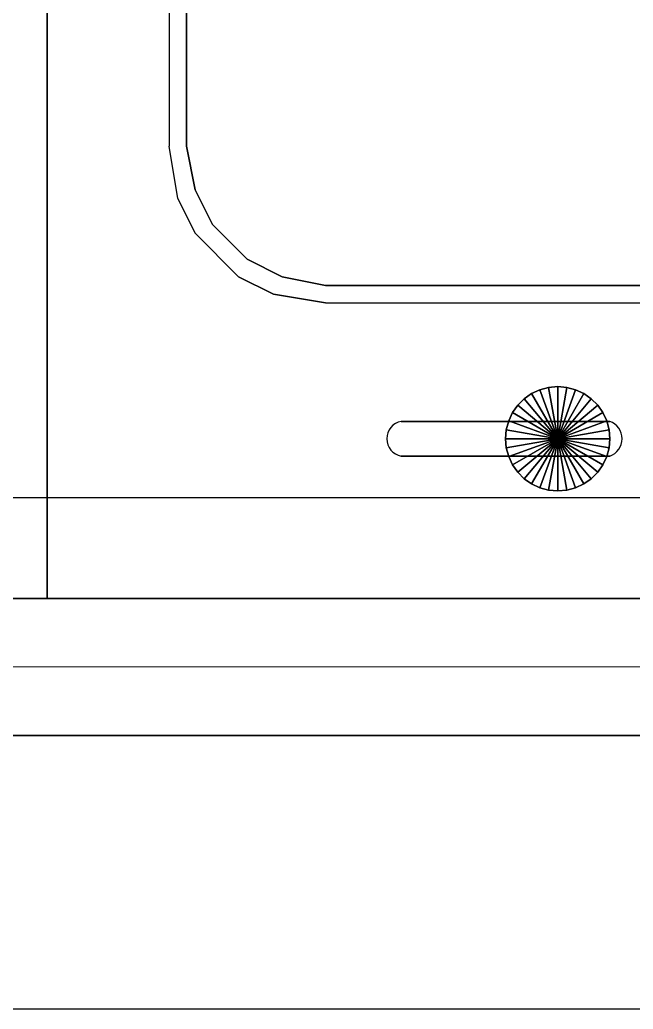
# Model space of a CAD drawing. Header units: inches. Extents: x -7543 to -822, y 102837 to 190349.
# Drawn here: x -833.62514 to -833.62066, y 102837.12568 to 102837.13291 of the extents above; entities that cross this region are included whole.
import ezdxf

# ---------------------------------------------------------------- set-up
doc = ezdxf.new("R2010")
doc.units = ezdxf.units.IN
doc.header["$MEASUREMENT"] = 0
doc.linetypes.add('DASHDOTX2', pattern=[2, 1, -0.5, 0, -0.5])
for name, color, linetype, lineweight in [('AKS', 1, 'Continuous', 25), ('ICOL', 55, 'Continuous', 25), ('SIVA', 150, 'Continuous', 15)]:
    doc.layers.add(name, color=color, linetype=linetype, lineweight=lineweight)
doc.layers.add('DUVAR', color=7, linetype='Continuous', lineweight=35, true_color=0xfc4642)
doc.layers.add('TEFRİŞ', color=7, linetype='Continuous', lineweight=25, true_color=0x78462c)

msp = doc.modelspace()

# ---------------------------------------------------------------- linework, layer by layer
at = {"layer": 'AKS', "linetype": 'DASHDOTX2', "ltscale": 10}
msp.add_line((-833.2100964127285, 102837.1256839999), (-833.6602611994152, 102837.1256839999), dxfattribs=at)
at = {"layer": 'DUVAR'}
msp.add_line((-833.6602611994156, 102837.1276839999), (-833.5942611954849, 102837.1276839999), dxfattribs=at)
at = {"layer": 'ICOL'}
msp.add_line((-833.5942612033439, 102837.129418681), (-833.6632611994156, 102837.129418681), dxfattribs=at)
at = {"layer": 'SIVA'}
msp.add_line((-833.6607611994153, 102837.1281839999), (-833.5937612033437, 102837.1281839999), dxfattribs=at)
at = {"layer": 'TEFRİŞ'}
for p, q in [((-833.6239881030024, 102837.1316049999, -0.004190999999999999), (-833.6240516030024, 102837.1319859998, -0.004190999999999999)), ((-833.6238611030024, 102837.1316684999, -0.004190999999999999), (-833.6239246030024, 102837.1319859998, -0.004190999999999999)), ((-833.6237341030023, 102837.1314144999, -0.004190999999999999), (-833.6238611030024, 102837.1316684999, -0.004190999999999999)), ((-833.6238611030024, 102837.1313509999, -0.004190999999999999), (-833.6239881030024, 102837.1316049999, -0.004190999999999999)), ((-833.6235436030024, 102837.1310334999, -0.004190999999999999), (-833.6238611030024, 102837.1313509999, -0.004190999999999999)), ((-833.6234801030023, 102837.1311604998, -0.004190999999999999), (-833.6237341030023, 102837.1314144999, -0.004190999999999999)), ((-833.6232261030024, 102837.1310334999, -0.004190999999999999), (-833.6234801030023, 102837.1311604998, -0.004190999999999999)), ((-833.6232896030024, 102837.1309064998, -0.004190999999999999), (-833.6235436030024, 102837.1310334999, -0.004190999999999999)), ((-833.6229086030023, 102837.1309699999, -0.004190999999999999), (-833.6232261030024, 102837.1310334999, -0.004190999999999999)), ((-833.6229086030023, 102837.1308429998, -0.004190999999999999), (-833.6232896030024, 102837.1309064998, -0.004190999999999999)), ((-833.6229086030023, 102837.1308429998, -0.004190999999999999), (-833.6169726030023, 102837.1308429998, -0.004190999999999999))]:
    msp.add_line(p, q, dxfattribs=at)
for centre, radius, start, end in [((-833.6223327500431, 102837.1298499999, 0.0007620000000000005), 0.0001294089238967639, 101.0724330008495, 258.9275669991505), ((-833.6208807565854, 102837.1298499999, 0.0007620000000000005), 0.000135471253029605, 290.3693599422097, 69.63064005779033)]:
    msp.add_arc(centre, radius, start, end, dxfattribs=at)
for points in [[(-833.6249406030024, 102837.1286839999), (-833.6249406030024, 102837.1386839999), (-833.6317406030023, 102837.1386839999), (-833.6317406030023, 102837.1286839999)], [(-833.6249406030024, 102837.1286839999, -0.000127000000000001), (-833.6249406030024, 102837.1386839999, -0.000127000000000001), (-833.6249406030024, 102837.1386839999), (-833.6249406030024, 102837.1286839999)], [(-833.6239246030024, 102837.1319859998, -0.004190999999999999), (-833.6239246030024, 102837.1366519999, -0.004190999999999999), (-833.6239246030024, 102837.1366519999, -0.000127000000000001), (-833.6239246030024, 102837.1319859998, -0.000127000000000001)], [(-833.6238611030024, 102837.1316684999, -0.004190999999999999), (-833.6239246030024, 102837.1319859998, -0.004190999999999999), (-833.6239246030024, 102837.1319859998, -0.000127000000000001), (-833.6238611030024, 102837.1316684999, -0.000127000000000001)], [(-833.6237341030023, 102837.1314144999, -0.004190999999999999), (-833.6238611030024, 102837.1316684999, -0.004190999999999999), (-833.6238611030024, 102837.1316684999, -0.000127000000000001), (-833.6237341030023, 102837.1314144999, -0.000127000000000001)], [(-833.6234801030023, 102837.1311604998, -0.004190999999999999), (-833.6237341030023, 102837.1314144999, -0.004190999999999999), (-833.6237341030023, 102837.1314144999, -0.000127000000000001), (-833.6234801030023, 102837.1311604998, -0.000127000000000001)], [(-833.6232261030024, 102837.1310334999, -0.004190999999999999), (-833.6234801030023, 102837.1311604998, -0.004190999999999999), (-833.6234801030023, 102837.1311604998, -0.000127000000000001), (-833.6232261030024, 102837.1310334999, -0.000127000000000001)], [(-833.6229086030023, 102837.1309699999, -0.004190999999999999), (-833.6232261030024, 102837.1310334999, -0.004190999999999999), (-833.6232261030024, 102837.1310334999, -0.000127000000000001), (-833.6229086030023, 102837.1309699999, -0.000127000000000001)], [(-833.6169726030023, 102837.1309699999, -0.004190999999999999), (-833.6229086030023, 102837.1309699999, -0.004190999999999999), (-833.6229086030023, 102837.1309699999, -0.000127000000000001), (-833.6169726030023, 102837.1309699999, -0.000127000000000001)], [(-833.6213449030024, 102837.1302080199), (-833.6214051030024, 102837.1301799599), (-833.6214051030024, 102837.1301799599, 0.0005079999999999999), (-833.6213449030024, 102837.1302080199, 0.0005079999999999999)], [(-833.6212146030024, 102837.1298499999), (-833.6213449030024, 102837.1302080199), (-833.6214051030024, 102837.1301799599), (-833.6212146030024, 102837.1298499999)], [(-833.6212146030024, 102837.1298499999, 0.0005079999999999999), (-833.6213449030024, 102837.1302080199, 0.0005079999999999999), (-833.6214051030024, 102837.1301799599, 0.0005079999999999999), (-833.6212146030024, 102837.1298499999, 0.0005079999999999999)], [(-833.6212807630023, 102837.1302252199), (-833.6213449030024, 102837.1302080199), (-833.6213449030024, 102837.1302080199, 0.0005079999999999999), (-833.6212807630023, 102837.1302252199, 0.0005079999999999999)], [(-833.6212146030024, 102837.1298499999), (-833.6212807630023, 102837.1302252199), (-833.6213449030024, 102837.1302080199), (-833.6212146030024, 102837.1298499999)], [(-833.6212146030024, 102837.1298499999, 0.0005079999999999999), (-833.6212807630023, 102837.1302252199, 0.0005079999999999999), (-833.6213449030024, 102837.1302080199, 0.0005079999999999999), (-833.6212146030024, 102837.1298499999, 0.0005079999999999999)], [(-833.6212146030024, 102837.1302309999), (-833.6212807630023, 102837.1302252199), (-833.6212807630023, 102837.1302252199, 0.0005079999999999999), (-833.6212146030024, 102837.1302309999, 0.0005079999999999999)], [(-833.6212146030024, 102837.1298499999), (-833.6212146030024, 102837.1302309999), (-833.6212807630023, 102837.1302252199), (-833.6212146030024, 102837.1298499999)], [(-833.6212146030024, 102837.1298499999, 0.0005079999999999999), (-833.6212146030024, 102837.1302309999, 0.0005079999999999999), (-833.6212807630023, 102837.1302252199, 0.0005079999999999999), (-833.6212146030024, 102837.1298499999, 0.0005079999999999999)], [(-833.6211484430023, 102837.1302252199), (-833.6212146030024, 102837.1302309999), (-833.6212146030024, 102837.1302309999, 0.0005079999999999999), (-833.6211484430023, 102837.1302252199, 0.0005079999999999999)], [(-833.6212146030024, 102837.1298499999), (-833.6211484430023, 102837.1302252199), (-833.6212146030024, 102837.1302309999), (-833.6212146030024, 102837.1298499999)], [(-833.6212146030024, 102837.1298499999, 0.0005079999999999999), (-833.6211484430023, 102837.1302252199, 0.0005079999999999999), (-833.6212146030024, 102837.1302309999, 0.0005079999999999999), (-833.6212146030024, 102837.1298499999, 0.0005079999999999999)], [(-833.6212146030024, 102837.1298499999), (-833.6210843030024, 102837.1302080199), (-833.6211484430023, 102837.1302252199), (-833.6212146030024, 102837.1298499999)], [(-833.6212146030024, 102837.1298499999, 0.0005079999999999999), (-833.6210843030024, 102837.1302080199, 0.0005079999999999999), (-833.6211484430023, 102837.1302252199, 0.0005079999999999999), (-833.6212146030024, 102837.1298499999, 0.0005079999999999999)], [(-833.6212146030024, 102837.1298499999), (-833.6210241030024, 102837.1301799599), (-833.6210843030024, 102837.1302080199), (-833.6212146030024, 102837.1298499999)], [(-833.6212146030024, 102837.1298499999, 0.0005079999999999999), (-833.6210241030024, 102837.1301799599, 0.0005079999999999999), (-833.6210843030024, 102837.1302080199, 0.0005079999999999999), (-833.6212146030024, 102837.1298499999, 0.0005079999999999999)], [(-833.6210843030024, 102837.1302080199), (-833.6211484430023, 102837.1302252199), (-833.6211484430023, 102837.1302252199, 0.0005079999999999999), (-833.6210843030024, 102837.1302080199, 0.0005079999999999999)], [(-833.6210241030024, 102837.1301799599), (-833.6210843030024, 102837.1302080199), (-833.6210843030024, 102837.1302080199, 0.0005079999999999999), (-833.6210241030024, 102837.1301799599, 0.0005079999999999999)], [(-833.6214595030024, 102837.1301418599), (-833.6215064630023, 102837.1300948999), (-833.6215064630023, 102837.1300948999, 0.0005079999999999999), (-833.6214595030024, 102837.1301418599, 0.0005079999999999999)], [(-833.6212146030024, 102837.1298499999), (-833.6214595030024, 102837.1301418599), (-833.6215064630023, 102837.1300948999), (-833.6212146030024, 102837.1298499999)], [(-833.6212146030024, 102837.1298499999, 0.0005079999999999999), (-833.6214595030024, 102837.1301418599, 0.0005079999999999999), (-833.6215064630023, 102837.1300948999, 0.0005079999999999999), (-833.6212146030024, 102837.1298499999, 0.0005079999999999999)], [(-833.6214051030024, 102837.1301799599), (-833.6214595030024, 102837.1301418599), (-833.6214595030024, 102837.1301418599, 0.0005079999999999999), (-833.6214051030024, 102837.1301799599, 0.0005079999999999999)], [(-833.6212146030024, 102837.1298499999), (-833.6214051030024, 102837.1301799599), (-833.6214595030024, 102837.1301418599), (-833.6212146030024, 102837.1298499999)], [(-833.6212146030024, 102837.1298499999, 0.0005079999999999999), (-833.6214051030024, 102837.1301799599, 0.0005079999999999999), (-833.6214595030024, 102837.1301418599, 0.0005079999999999999), (-833.6212146030024, 102837.1298499999, 0.0005079999999999999)], [(-833.6212146030024, 102837.1298499999), (-833.6209697030024, 102837.1301418599), (-833.6210241030024, 102837.1301799599), (-833.6212146030024, 102837.1298499999)], [(-833.6212146030024, 102837.1298499999, 0.0005079999999999999), (-833.6209697030024, 102837.1301418599, 0.0005079999999999999), (-833.6210241030024, 102837.1301799599, 0.0005079999999999999), (-833.6212146030024, 102837.1298499999, 0.0005079999999999999)], [(-833.6212146030024, 102837.1298499999), (-833.6209227430023, 102837.1300948999), (-833.6209697030024, 102837.1301418599), (-833.6212146030024, 102837.1298499999)], [(-833.6212146030024, 102837.1298499999, 0.0005079999999999999), (-833.6209227430023, 102837.1300948999, 0.0005079999999999999), (-833.6209697030024, 102837.1301418599, 0.0005079999999999999), (-833.6212146030024, 102837.1298499999, 0.0005079999999999999)], [(-833.6209697030024, 102837.1301418599), (-833.6210241030024, 102837.1301799599), (-833.6210241030024, 102837.1301799599, 0.0005079999999999999), (-833.6209697030024, 102837.1301418599, 0.0005079999999999999)], [(-833.6209227430023, 102837.1300948999), (-833.6209697030024, 102837.1301418599), (-833.6209697030024, 102837.1301418599, 0.0005079999999999999), (-833.6209227430023, 102837.1300948999, 0.0005079999999999999)], [(-833.6215064630023, 102837.1300948999), (-833.6215445630023, 102837.1300404998), (-833.6215445630023, 102837.1300404998, 0.0005079999999999999), (-833.6215064630023, 102837.1300948999, 0.0005079999999999999)], [(-833.6212146030024, 102837.1298499999), (-833.6215064630023, 102837.1300948999), (-833.6215445630023, 102837.1300404998), (-833.6212146030024, 102837.1298499999)], [(-833.6212146030024, 102837.1298499999, 0.0005079999999999999), (-833.6215064630023, 102837.1300948999, 0.0005079999999999999), (-833.6215445630023, 102837.1300404998, 0.0005079999999999999), (-833.6212146030024, 102837.1298499999, 0.0005079999999999999)], [(-833.6212146030024, 102837.1298499999), (-833.6208846430023, 102837.1300404998), (-833.6209227430023, 102837.1300948999), (-833.6212146030024, 102837.1298499999)], [(-833.6212146030024, 102837.1298499999, 0.0005079999999999999), (-833.6208846430023, 102837.1300404998, 0.0005079999999999999), (-833.6209227430023, 102837.1300948999, 0.0005079999999999999), (-833.6212146030024, 102837.1298499999, 0.0005079999999999999)], [(-833.6208846430023, 102837.1300404998), (-833.6209227430023, 102837.1300948999), (-833.6209227430023, 102837.1300948999, 0.0005079999999999999), (-833.6208846430023, 102837.1300404998, 0.0005079999999999999)], [(-833.6223576030023, 102837.1299769999, 0.0007620000000000005), (-833.6208336030023, 102837.1299769999, 0.0007620000000000005), (-833.6208336030023, 102837.1299769999, 0.0005079999999999999), (-833.6223576030023, 102837.1299769999, 0.0005079999999999999)], [(-833.6215726230023, 102837.1299802999), (-833.6215898230023, 102837.1299161599), (-833.6215898230023, 102837.1299161599, 0.0005079999999999999), (-833.6215726230023, 102837.1299802999, 0.0005079999999999999)], [(-833.6212146030024, 102837.1298499999), (-833.6215726230023, 102837.1299802999), (-833.6215898230023, 102837.1299161599), (-833.6212146030024, 102837.1298499999)], [(-833.6212146030024, 102837.1298499999, 0.0005079999999999999), (-833.6215726230023, 102837.1299802999, 0.0005079999999999999), (-833.6215898230023, 102837.1299161599, 0.0005079999999999999), (-833.6212146030024, 102837.1298499999, 0.0005079999999999999)], [(-833.6215445630023, 102837.1300404998), (-833.6215726230023, 102837.1299802999), (-833.6215726230023, 102837.1299802999, 0.0005079999999999999), (-833.6215445630023, 102837.1300404998, 0.0005079999999999999)], [(-833.6212146030024, 102837.1298499999), (-833.6215445630023, 102837.1300404998), (-833.6215726230023, 102837.1299802999), (-833.6212146030024, 102837.1298499999)], [(-833.6212146030024, 102837.1298499999, 0.0005079999999999999), (-833.6215445630023, 102837.1300404998, 0.0005079999999999999), (-833.6215726230023, 102837.1299802999, 0.0005079999999999999), (-833.6212146030024, 102837.1298499999, 0.0005079999999999999)], [(-833.6212146030024, 102837.1298499999), (-833.6208565830024, 102837.1299802999), (-833.6208846430023, 102837.1300404998), (-833.6212146030024, 102837.1298499999)], [(-833.6212146030024, 102837.1298499999, 0.0005079999999999999), (-833.6208565830024, 102837.1299802999, 0.0005079999999999999), (-833.6208846430023, 102837.1300404998, 0.0005079999999999999), (-833.6212146030024, 102837.1298499999, 0.0005079999999999999)], [(-833.6212146030024, 102837.1298499999), (-833.6208393830024, 102837.1299161599), (-833.6208565830024, 102837.1299802999), (-833.6212146030024, 102837.1298499999)], [(-833.6212146030024, 102837.1298499999, 0.0005079999999999999), (-833.6208393830024, 102837.1299161599, 0.0005079999999999999), (-833.6208565830024, 102837.1299802999, 0.0005079999999999999), (-833.6212146030024, 102837.1298499999, 0.0005079999999999999)], [(-833.6208565830024, 102837.1299802999), (-833.6208846430023, 102837.1300404998), (-833.6208846430023, 102837.1300404998, 0.0005079999999999999), (-833.6208565830024, 102837.1299802999, 0.0005079999999999999)], [(-833.6208393830024, 102837.1299161599), (-833.6208565830024, 102837.1299802999), (-833.6208565830024, 102837.1299802999, 0.0005079999999999999), (-833.6208393830024, 102837.1299161599, 0.0005079999999999999)], [(-833.6215898230023, 102837.1299161599), (-833.6215956030023, 102837.1298499999), (-833.6215956030023, 102837.1298499999, 0.0005079999999999999), (-833.6215898230023, 102837.1299161599, 0.0005079999999999999)], [(-833.6212146030024, 102837.1298499999), (-833.6215898230023, 102837.1299161599), (-833.6215956030023, 102837.1298499999), (-833.6212146030024, 102837.1298499999)], [(-833.6215898230023, 102837.1299161599), (-833.6215956030023, 102837.1298499999), (-833.6215956030023, 102837.1298499999, 0.0005079999999999999), (-833.6215898230023, 102837.1299161599, 0.0005079999999999999)], [(-833.6212146030024, 102837.1298499999), (-833.6208336030023, 102837.1298499999), (-833.6208393830024, 102837.1299161599), (-833.6212146030024, 102837.1298499999)], [(-833.6212146030024, 102837.1298499999, 0.0005079999999999999), (-833.6208336030023, 102837.1298499999, 0.0005079999999999999), (-833.6208393830024, 102837.1299161599, 0.0005079999999999999), (-833.6212146030024, 102837.1298499999, 0.0005079999999999999)], [(-833.6208336030023, 102837.1298499999), (-833.6208393830024, 102837.1299161599), (-833.6208393830024, 102837.1299161599, 0.0005079999999999999), (-833.6208336030023, 102837.1298499999, 0.0005079999999999999)], [(-833.6215956030023, 102837.1298499999), (-833.6215898230023, 102837.1297838399), (-833.6215898230023, 102837.1297838399, 0.0005079999999999999), (-833.6215956030023, 102837.1298499999, 0.0005079999999999999)], [(-833.6212146030024, 102837.1298499999), (-833.6215956030023, 102837.1298499999), (-833.6215898230023, 102837.1297838399), (-833.6212146030024, 102837.1298499999)], [(-833.6212146030024, 102837.1298499999, 0.0005079999999999999), (-833.6215956030023, 102837.1298499999, 0.0005079999999999999), (-833.6215898230023, 102837.1297838399, 0.0005079999999999999), (-833.6212146030024, 102837.1298499999, 0.0005079999999999999)], [(-833.6212146030024, 102837.1298499999), (-833.6215898230023, 102837.1297838399), (-833.6215726230023, 102837.1297196998), (-833.6212146030024, 102837.1298499999)], [(-833.6212146030024, 102837.1298499999, 0.0005079999999999999), (-833.6215898230023, 102837.1297838399, 0.0005079999999999999), (-833.6215726230023, 102837.1297196998, 0.0005079999999999999), (-833.6212146030024, 102837.1298499999, 0.0005079999999999999)], [(-833.6212146030024, 102837.1298499999), (-833.6215726230023, 102837.1297196998), (-833.6215445630023, 102837.1296594999), (-833.6212146030024, 102837.1298499999)], [(-833.6212146030024, 102837.1298499999, 0.0005079999999999999), (-833.6215726230023, 102837.1297196998, 0.0005079999999999999), (-833.6215445630023, 102837.1296594999, 0.0005079999999999999), (-833.6212146030024, 102837.1298499999, 0.0005079999999999999)], [(-833.6212146030024, 102837.1298499999), (-833.6215445630023, 102837.1296594999), (-833.6215064630023, 102837.1296050998), (-833.6212146030024, 102837.1298499999)], [(-833.6212146030024, 102837.1298499999, 0.0005079999999999999), (-833.6215445630023, 102837.1296594999, 0.0005079999999999999), (-833.6215064630023, 102837.1296050998, 0.0005079999999999999), (-833.6212146030024, 102837.1298499999, 0.0005079999999999999)], [(-833.6212146030024, 102837.1298499999), (-833.6215064630023, 102837.1296050998), (-833.6214595030024, 102837.1295581399), (-833.6212146030024, 102837.1298499999)], [(-833.6212146030024, 102837.1298499999, 0.0005079999999999999), (-833.6215064630023, 102837.1296050998, 0.0005079999999999999), (-833.6214595030024, 102837.1295581399, 0.0005079999999999999), (-833.6212146030024, 102837.1298499999, 0.0005079999999999999)], [(-833.6212146030024, 102837.1298499999), (-833.6214595030024, 102837.1295581399), (-833.6214051030024, 102837.1295200399), (-833.6212146030024, 102837.1298499999)], [(-833.6212146030024, 102837.1298499999, 0.0005079999999999999), (-833.6214595030024, 102837.1295581399, 0.0005079999999999999), (-833.6214051030024, 102837.1295200399, 0.0005079999999999999), (-833.6212146030024, 102837.1298499999, 0.0005079999999999999)], [(-833.6212146030024, 102837.1298499999), (-833.6214051030024, 102837.1295200399), (-833.6213449030024, 102837.1294919799), (-833.6212146030024, 102837.1298499999)], [(-833.6212146030024, 102837.1298499999, 0.0005079999999999999), (-833.6214051030024, 102837.1295200399, 0.0005079999999999999), (-833.6213449030024, 102837.1294919799, 0.0005079999999999999), (-833.6212146030024, 102837.1298499999, 0.0005079999999999999)], [(-833.6212146030024, 102837.1298499999), (-833.6213449030024, 102837.1294919799), (-833.6212807630023, 102837.1294747799), (-833.6212146030024, 102837.1298499999)], [(-833.6212146030024, 102837.1298499999, 0.0005079999999999999), (-833.6213449030024, 102837.1294919799, 0.0005079999999999999), (-833.6212807630023, 102837.1294747799, 0.0005079999999999999), (-833.6212146030024, 102837.1298499999, 0.0005079999999999999)], [(-833.6212146030024, 102837.1298499999), (-833.6212807630023, 102837.1294747799), (-833.6212146030024, 102837.1294689999), (-833.6212146030024, 102837.1298499999)], [(-833.6212146030024, 102837.1298499999, 0.0005079999999999999), (-833.6212807630023, 102837.1294747799, 0.0005079999999999999), (-833.6212146030024, 102837.1294689999, 0.0005079999999999999), (-833.6212146030024, 102837.1298499999, 0.0005079999999999999)], [(-833.6212146030024, 102837.1298499999), (-833.6212146030024, 102837.1294689999), (-833.6211484430023, 102837.1294747799), (-833.6212146030024, 102837.1298499999)], [(-833.6212146030024, 102837.1298499999, 0.0005079999999999999), (-833.6212146030024, 102837.1294689999, 0.0005079999999999999), (-833.6211484430023, 102837.1294747799, 0.0005079999999999999), (-833.6212146030024, 102837.1298499999, 0.0005079999999999999)], [(-833.6212146030024, 102837.1298499999), (-833.6211484430023, 102837.1294747799), (-833.6210843030024, 102837.1294919799), (-833.6212146030024, 102837.1298499999)], [(-833.6212146030024, 102837.1298499999, 0.0005079999999999999), (-833.6211484430023, 102837.1294747799, 0.0005079999999999999), (-833.6210843030024, 102837.1294919799, 0.0005079999999999999), (-833.6212146030024, 102837.1298499999, 0.0005079999999999999)], [(-833.6212146030024, 102837.1298499999), (-833.6210843030024, 102837.1294919799), (-833.6210241030024, 102837.1295200399), (-833.6212146030024, 102837.1298499999)], [(-833.6212146030024, 102837.1298499999, 0.0005079999999999999), (-833.6210843030024, 102837.1294919799, 0.0005079999999999999), (-833.6210241030024, 102837.1295200399, 0.0005079999999999999), (-833.6212146030024, 102837.1298499999, 0.0005079999999999999)], [(-833.6212146030024, 102837.1298499999), (-833.6210241030024, 102837.1295200399), (-833.6209697030024, 102837.1295581399), (-833.6212146030024, 102837.1298499999)], [(-833.6212146030024, 102837.1298499999, 0.0005079999999999999), (-833.6210241030024, 102837.1295200399, 0.0005079999999999999), (-833.6209697030024, 102837.1295581399, 0.0005079999999999999), (-833.6212146030024, 102837.1298499999, 0.0005079999999999999)], [(-833.6212146030024, 102837.1298499999), (-833.6209697030024, 102837.1295581399), (-833.6209227430023, 102837.1296050998), (-833.6212146030024, 102837.1298499999)], [(-833.6212146030024, 102837.1298499999, 0.0005079999999999999), (-833.6209697030024, 102837.1295581399, 0.0005079999999999999), (-833.6209227430023, 102837.1296050998, 0.0005079999999999999), (-833.6212146030024, 102837.1298499999, 0.0005079999999999999)], [(-833.6212146030024, 102837.1298499999), (-833.6209227430023, 102837.1296050998), (-833.6208846430023, 102837.1296594999), (-833.6212146030024, 102837.1298499999)], [(-833.6212146030024, 102837.1298499999, 0.0005079999999999999), (-833.6209227430023, 102837.1296050998, 0.0005079999999999999), (-833.6208846430023, 102837.1296594999, 0.0005079999999999999), (-833.6212146030024, 102837.1298499999, 0.0005079999999999999)], [(-833.6212146030024, 102837.1298499999), (-833.6208846430023, 102837.1296594999), (-833.6208565830024, 102837.1297196998), (-833.6212146030024, 102837.1298499999)], [(-833.6212146030024, 102837.1298499999, 0.0005079999999999999), (-833.6208846430023, 102837.1296594999, 0.0005079999999999999), (-833.6208565830024, 102837.1297196998, 0.0005079999999999999), (-833.6212146030024, 102837.1298499999, 0.0005079999999999999)], [(-833.6212146030024, 102837.1298499999), (-833.6208565830024, 102837.1297196998), (-833.6208393830024, 102837.1297838399), (-833.6212146030024, 102837.1298499999)], [(-833.6212146030024, 102837.1298499999, 0.0005079999999999999), (-833.6208565830024, 102837.1297196998, 0.0005079999999999999), (-833.6208393830024, 102837.1297838399, 0.0005079999999999999), (-833.6212146030024, 102837.1298499999, 0.0005079999999999999)], [(-833.6212146030024, 102837.1298499999), (-833.6208393830024, 102837.1297838399), (-833.6208336030023, 102837.1298499999), (-833.6212146030024, 102837.1298499999)], [(-833.6212146030024, 102837.1298499999, 0.0005079999999999999), (-833.6208393830024, 102837.1297838399, 0.0005079999999999999), (-833.6208336030023, 102837.1298499999, 0.0005079999999999999), (-833.6212146030024, 102837.1298499999, 0.0005079999999999999)], [(-833.6208393830024, 102837.1297838399), (-833.6208336030023, 102837.1298499999), (-833.6208336030023, 102837.1298499999, 0.0005079999999999999), (-833.6208393830024, 102837.1297838399, 0.0005079999999999999)], [(-833.6215898230023, 102837.1297838399), (-833.6215726230023, 102837.1297196998), (-833.6215726230023, 102837.1297196998, 0.0005079999999999999), (-833.6215898230023, 102837.1297838399, 0.0005079999999999999)], [(-833.6208565830024, 102837.1297196998), (-833.6208393830024, 102837.1297838399), (-833.6208393830024, 102837.1297838399, 0.0005079999999999999), (-833.6208565830024, 102837.1297196998, 0.0005079999999999999)], [(-833.6223576030023, 102837.1297229999, 0.0007620000000000005), (-833.6208336030023, 102837.1297229999, 0.0007620000000000005), (-833.6208336030023, 102837.1297229999, 0.0005079999999999999), (-833.6223576030023, 102837.1297229999, 0.0005079999999999999)], [(-833.6215726230023, 102837.1297196998), (-833.6215445630023, 102837.1296594999), (-833.6215445630023, 102837.1296594999, 0.0005079999999999999), (-833.6215726230023, 102837.1297196998, 0.0005079999999999999)], [(-833.6208846430023, 102837.1296594999), (-833.6208565830024, 102837.1297196998), (-833.6208565830024, 102837.1297196998, 0.0005079999999999999), (-833.6208846430023, 102837.1296594999, 0.0005079999999999999)], [(-833.6215445630023, 102837.1296594999), (-833.6215064630023, 102837.1296050998), (-833.6215064630023, 102837.1296050998, 0.0005079999999999999), (-833.6215445630023, 102837.1296594999, 0.0005079999999999999)], [(-833.6209227430023, 102837.1296050998), (-833.6208846430023, 102837.1296594999), (-833.6208846430023, 102837.1296594999, 0.0005079999999999999), (-833.6209227430023, 102837.1296050998, 0.0005079999999999999)], [(-833.6215064630023, 102837.1296050998), (-833.6214595030024, 102837.1295581399), (-833.6214595030024, 102837.1295581399, 0.0005079999999999999), (-833.6215064630023, 102837.1296050998, 0.0005079999999999999)], [(-833.6214595030024, 102837.1295581399), (-833.6214051030024, 102837.1295200399), (-833.6214051030024, 102837.1295200399, 0.0005079999999999999), (-833.6214595030024, 102837.1295581399, 0.0005079999999999999)], [(-833.6210241030024, 102837.1295200399), (-833.6209697030024, 102837.1295581399), (-833.6209697030024, 102837.1295581399, 0.0005079999999999999), (-833.6210241030024, 102837.1295200399, 0.0005079999999999999)], [(-833.6209697030024, 102837.1295581399), (-833.6209227430023, 102837.1296050998), (-833.6209227430023, 102837.1296050998, 0.0005079999999999999), (-833.6209697030024, 102837.1295581399, 0.0005079999999999999)], [(-833.6214051030024, 102837.1295200399), (-833.6213449030024, 102837.1294919799), (-833.6213449030024, 102837.1294919799, 0.0005079999999999999), (-833.6214051030024, 102837.1295200399, 0.0005079999999999999)], [(-833.6213449030024, 102837.1294919799), (-833.6212807630023, 102837.1294747799), (-833.6212807630023, 102837.1294747799, 0.0005079999999999999), (-833.6213449030024, 102837.1294919799, 0.0005079999999999999)], [(-833.6212807630023, 102837.1294747799), (-833.6212146030024, 102837.1294689999), (-833.6212146030024, 102837.1294689999, 0.0005079999999999999), (-833.6212807630023, 102837.1294747799, 0.0005079999999999999)], [(-833.6212146030024, 102837.1294689999), (-833.6211484430023, 102837.1294747799), (-833.6211484430023, 102837.1294747799, 0.0005079999999999999), (-833.6212146030024, 102837.1294689999, 0.0005079999999999999)], [(-833.6211484430023, 102837.1294747799), (-833.6210843030024, 102837.1294919799), (-833.6210843030024, 102837.1294919799, 0.0005079999999999999), (-833.6211484430023, 102837.1294747799, 0.0005079999999999999)], [(-833.6210843030024, 102837.1294919799), (-833.6210241030024, 102837.1295200399), (-833.6210241030024, 102837.1295200399, 0.0005079999999999999), (-833.6210843030024, 102837.1294919799, 0.0005079999999999999)], [(-833.6249406030024, 102837.1286839999, -0.000127000000000001), (-833.6317406030023, 102837.1286839999, -0.000127000000000001), (-833.6317406030023, 102837.1286839999), (-833.6249406030024, 102837.1286839999)], [(-833.6149406030024, 102837.1286839999, -0.000127000000000001), (-833.6249406030024, 102837.1286839999, -0.000127000000000001), (-833.6249406030024, 102837.1286839999), (-833.6149406030024, 102837.1286839999)]]:
    msp.add_3dface(points, dxfattribs=at)
for points, invisible_edges in [([(-833.6240516030024, 102837.1319859998), (-833.6249406030024, 102837.1319859998), (-833.6249406030024, 102837.1366519999), (-833.6240516030024, 102837.1366519999)], 5), ([(-833.6239246030024, 102837.1319859998, -0.000127000000000001), (-833.6239246030024, 102837.1366519999, -0.000127000000000001), (-833.6240516030024, 102837.1366519999), (-833.6240516030024, 102837.1319859998)], 10), ([(-833.6240516030024, 102837.1319859998), (-833.6249406030024, 102837.1319859998), (-833.6249406030024, 102837.1312874999), (-833.6239881030024, 102837.1316049999)], 5), ([(-833.6238611030024, 102837.1316684999, -0.000127000000000001), (-833.6239881030024, 102837.1316049999), (-833.6240516030024, 102837.1319859998), (-833.6239246030024, 102837.1319859998, -0.000127000000000001)], 5), ([(-833.6237341030023, 102837.1314144999, -0.000127000000000001), (-833.6238611030024, 102837.1313509999), (-833.6239881030024, 102837.1316049999), (-833.6238611030024, 102837.1316684999, -0.000127000000000001)], 5), ([(-833.6239881030024, 102837.1316049999), (-833.6238611030024, 102837.1313509999), (-833.6249406030024, 102837.1302079999), (-833.6249406030024, 102837.1312874999)], 10), ([(-833.6238611030024, 102837.1313509999), (-833.6235436030024, 102837.1310334999), (-833.6249406030024, 102837.1286839999), (-833.6249406030024, 102837.1302079999)], 10), ([(-833.6235436030024, 102837.1310334999), (-833.6238611030024, 102837.1313509999), (-833.6237341030023, 102837.1314144999, -0.000127000000000001), (-833.6234801030023, 102837.1311604998, -0.000127000000000001)], 10), ([(-833.6232896030024, 102837.1309064998), (-833.6235436030024, 102837.1310334999), (-833.6234801030023, 102837.1311604998, -0.000127000000000001), (-833.6232261030024, 102837.1310334999, -0.000127000000000001)], 10), ([(-833.6235436030024, 102837.1310334999), (-833.6232896030024, 102837.1309064998), (-833.6234801030023, 102837.1286839999), (-833.6249406030024, 102837.1286839999)], 10), ([(-833.6229086030023, 102837.1309699999, -0.000127000000000001), (-833.6229086030023, 102837.1308429998), (-833.6232896030024, 102837.1309064998), (-833.6232261030024, 102837.1310334999, -0.000127000000000001)], 5), ([(-833.6169726030023, 102837.1309699999, -0.000127000000000001), (-833.6229086030023, 102837.1309699999, -0.000127000000000001), (-833.6229086030023, 102837.1308429998), (-833.6169726030023, 102837.1308429998)], 10), ([(-833.6229086030023, 102837.1308429998), (-833.6229086030023, 102837.1286839999), (-833.6234801030023, 102837.1286839999), (-833.6232896030024, 102837.1309064998)], 5), ([(-833.6169726030023, 102837.1308429998), (-833.6169726030023, 102837.1286839999), (-833.6229086030023, 102837.1286839999), (-833.6229086030023, 102837.1308429998)], 13)]:
    msp.add_3dface(points, dxfattribs=dict(at, invisible_edges=invisible_edges))

doc.saveas('drawing.dxf')
